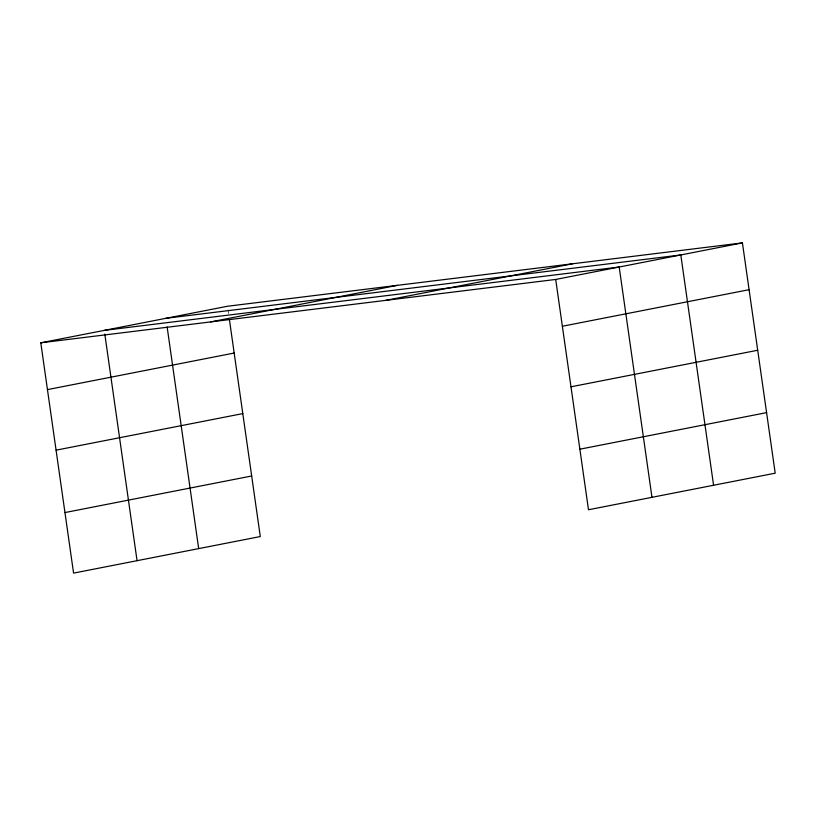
<?xml version="1.0" encoding="UTF-8"?>
<svg xmlns="http://www.w3.org/2000/svg" width="816" height="816" viewBox="0 0 816 816"><rect width="100%" height="100%" fill="white"/><g stroke="black" fill="none" stroke-linecap="round" stroke-linejoin="round"><path stroke-width="0.61" stroke-dasharray="4.08 3.06" d="M228.041 309.937L228.562 313.63"/><path stroke-width="1.22" d="M229.439 319.79L260.294 536.551L73.573 573.118L40.8 342.812L227.511 306.245L742.427 242.882L775.2 473.188L588.489 509.755L555.706 279.449L742.427 242.882M210.722 321.902L397.433 285.335M385.795 300.359L572.506 263.792M47.461 389.609L234.172 353.042M562.367 326.257L749.088 289.69M56.08 450.167L242.791 413.6M570.986 386.804L757.697 350.248M64.964 512.56L251.675 475.993M579.87 449.198L766.581 412.631M165.893 318.311L680.809 254.949L713.582 485.255M104.285 330.378L619.191 267.016L651.974 497.321M40.8 342.812L555.706 279.449M167.127 326.93L198.676 548.617M104.805 334.07L137.057 560.684"/></g></svg>
